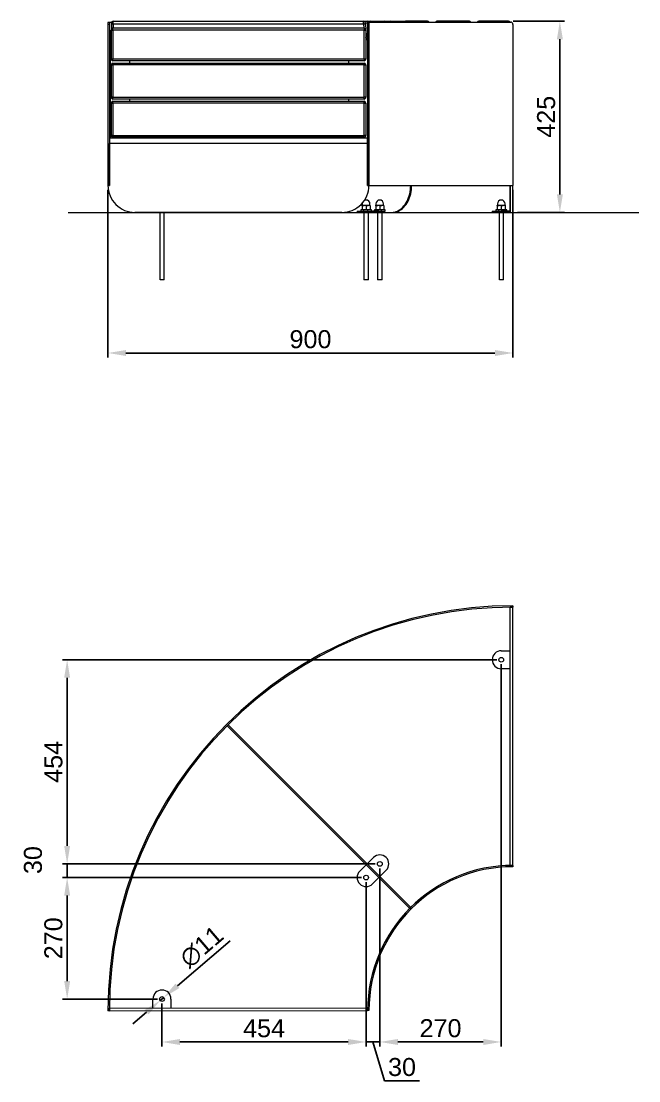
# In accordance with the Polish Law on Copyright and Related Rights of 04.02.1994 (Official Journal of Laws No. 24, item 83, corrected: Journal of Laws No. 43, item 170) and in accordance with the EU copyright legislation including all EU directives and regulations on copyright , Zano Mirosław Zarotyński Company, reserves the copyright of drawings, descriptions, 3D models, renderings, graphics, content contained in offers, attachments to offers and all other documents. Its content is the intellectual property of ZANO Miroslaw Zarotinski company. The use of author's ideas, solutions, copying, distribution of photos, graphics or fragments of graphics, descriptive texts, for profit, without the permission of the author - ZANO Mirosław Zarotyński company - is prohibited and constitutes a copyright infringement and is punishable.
# Model space of a CAD drawing. Header units: millimetres. Extents: x -10 to 4368, y 550 to 2906.
# Drawn here: x -10 to 1363, y 550 to 2906 of the extents above; entities that cross this region are included whole.
import ezdxf

# ---------------------------------------------------------------- set-up
doc = ezdxf.new("R2010")
doc.units = ezdxf.units.MM
doc.linetypes.add('HIDDEN', pattern=[1.905, 1.27, -0.635])
for name, color, linetype, lineweight in [('ZANO_R', 7, 'Continuous', 0), ('ZANO_R_przerywana', 7, 'HIDDEN', 0), ('ZANO_W', 1, 'Continuous', 0)]:
    doc.layers.add(name, color=color, linetype=linetype, lineweight=lineweight)
doc.styles.get("Standard").update_dxf_attribs({"font": 'ARIALUNI.TTF'})
doc.dimstyles.new('pl i ang', dxfattribs={"dimtxt": 50, "dimasz": 50, "dimexe": 1.25, "dimexo": 0.625, "dimgap": 10, "dimtad": 1, "dimtoh": 1, "dimtxsty": 'Standard', "dimcen": 2.5, "dimclrd": 1, "dimclre": 1, "dimclrt": 1, "dimadec": 0, "dimazin": 0, "dimtfac": 1, "dimtmove": 0, "dimatfit": 3, "dimfxl": 1, "dimarcsym": 1})

# ---------------------------------------------------------------- blocks, each defined once
blk = doc.blocks.new('*D456')
at = {"layer": 'ZANO_W', "color": 1, "lineweight": -2}
for p, q in [((1083.3, 2905.7), (1197.2, 2905.7)), ((1187.2, 2865.7), (1187.2, 2520.8)), ((1093, 2480.8), (1197.2, 2480.8))]:
    blk.add_line(p, q, dxfattribs=at)
at = {"layer": 'ZANO_W', "color": 1}
for points in [[(1193.9, 2865.7), (1180.6, 2865.7), (1187.2, 2905.7)], [(1180.6, 2520.8), (1193.9, 2520.8), (1187.2, 2480.8)]]:
    blk.add_solid(points, dxfattribs=at)
at = {"layer": 'ZANO_W', "color": 1, "insert": (1156.8, 2693.3), "char_height": 40, "attachment_point": 5, "rotation": 90}
blk.add_mtext('425', dxfattribs=at)
blk = doc.blocks.new('*D460')
at = {"layer": 'ZANO_W', "color": 1, "lineweight": -2}
for p, q in [((756.7, 992.1), (756.7, 626.6)), ((303, 722.1), (303, 626.6)), ((343, 636.6), (716.7, 636.6))]:
    blk.add_line(p, q, dxfattribs=at)
at = {"layer": 'ZANO_W', "color": 1}
for points in [[(343, 643.2), (343, 629.9), (303, 636.6)], [(716.7, 629.9), (716.7, 643.2), (756.7, 636.6)]]:
    blk.add_solid(points, dxfattribs=at)
at = {"layer": 'ZANO_W', "color": 1, "insert": (529.8, 666.9), "char_height": 40, "attachment_point": 5}
blk.add_mtext('454', dxfattribs=at)
blk = doc.blocks.new('*D461')
at = {"layer": 'ZANO_W', "color": 1, "lineweight": -2}
for p, q in [((787.2, 1022.5), (787.2, 626.6)), ((756.7, 992.1), (756.7, 626.6)), ((716.7, 636.6), (676.7, 636.6)), ((756.7, 636.6), (787.2, 636.6)), ((797.8, 550.3), (771.9, 636.6)), ((827.2, 636.6), (867.2, 636.6)), ((875, 550.3), (797.8, 550.3))]:
    blk.add_line(p, q, dxfattribs=at)
at = {"layer": 'ZANO_W', "color": 1}
for points in [[(716.7, 629.9), (716.7, 643.2), (756.7, 636.6)], [(827.2, 643.2), (827.2, 629.9), (787.2, 636.6)]]:
    blk.add_solid(points, dxfattribs=at)
at = {"layer": 'ZANO_W', "color": 1, "insert": (836.4, 580.7), "char_height": 40, "attachment_point": 5}
blk.add_mtext('30', dxfattribs=at)
blk = doc.blocks.new('*D462')
at = {"layer": 'ZANO_W', "color": 1, "lineweight": -2}
for p, q in [((454.6, 861.7), (337.4, 761.6)), ((299, 728.7), (307, 735.6)), ((268.6, 702.7), (238.2, 676.7))]:
    blk.add_line(p, q, dxfattribs=at)
at = {"layer": 'ZANO_W', "color": 1}
for points in [[(333.1, 766.6), (341.7, 756.5), (307, 735.6)], [(273, 697.7), (264.3, 707.8), (299, 728.7)]]:
    blk.add_solid(points, dxfattribs=at)
at = {"layer": 'ZANO_W', "color": 1, "insert": (391.2, 848), "char_height": 40, "attachment_point": 5, "rotation": 40.5355}
blk.add_mtext('∅11', dxfattribs=at)
blk = doc.blocks.new('*D463')
at = {"layer": 'ZANO_W', "color": 1, "lineweight": -2}
for p, q in [((1057, 1476.2), (1057, 626.6)), ((787.1, 1022.5), (787.1, 626.6)), ((827.1, 636.6), (1017, 636.6))]:
    blk.add_line(p, q, dxfattribs=at)
at = {"layer": 'ZANO_W', "color": 1}
for points in [[(827.1, 643.2), (827.1, 629.9), (787.1, 636.6)], [(1017, 629.9), (1017, 643.2), (1057, 636.6)]]:
    blk.add_solid(points, dxfattribs=at)
at = {"layer": 'ZANO_W', "color": 1, "insert": (922, 667), "char_height": 40, "attachment_point": 5}
blk.add_mtext('270', dxfattribs=at)
blk = doc.blocks.new('*D464')
at = {"layer": 'ZANO_W', "color": 1, "lineweight": -2}
for p, q in [((746.7, 1002.1), (82.2, 1002.1)), ((92.2, 772.1), (92.2, 962.1)), ((293, 732.1), (82.2, 732.1))]:
    blk.add_line(p, q, dxfattribs=at)
at = {"layer": 'ZANO_W', "color": 1}
for points in [[(98.9, 962.1), (85.6, 962.1), (92.2, 1002.1)], [(85.6, 772.1), (98.9, 772.1), (92.2, 732.1)]]:
    blk.add_solid(points, dxfattribs=at)
at = {"layer": 'ZANO_W', "color": 1, "insert": (61.8, 867.1), "char_height": 40, "attachment_point": 5, "rotation": 90}
blk.add_mtext('270', dxfattribs=at)
blk = doc.blocks.new('*D465')
at = {"layer": 'ZANO_W', "color": 1, "lineweight": -2}
for p, q in [((92.2, 1072.5), (92.2, 1112.5)), ((777.1, 1032.5), (82.2, 1032.5)), ((92.2, 1002.1), (92.2, 1032.5)), ((746.7, 1002.1), (82.2, 1002.1)), ((92.2, 962.1), (92.2, 922.1))]:
    blk.add_line(p, q, dxfattribs=at)
at = {"layer": 'ZANO_W', "color": 1}
for points in [[(85.6, 1072.5), (98.9, 1072.5), (92.2, 1032.5)], [(98.9, 962.1), (85.6, 962.1), (92.2, 1002.1)]]:
    blk.add_solid(points, dxfattribs=at)
at = {"layer": 'ZANO_W', "color": 1, "insert": (16.4, 1040.9), "char_height": 40, "attachment_point": 5, "rotation": 90}
blk.add_mtext('30', dxfattribs=at)
blk = doc.blocks.new('*D466')
at = {"layer": 'ZANO_W', "color": 1, "lineweight": -2}
for p, q in [((1047, 1486.2), (82.2, 1486.2)), ((92.2, 1072.5), (92.2, 1446.2)), ((777.1, 1032.5), (82.2, 1032.5))]:
    blk.add_line(p, q, dxfattribs=at)
at = {"layer": 'ZANO_W', "color": 1}
for points in [[(98.9, 1446.2), (85.6, 1446.2), (92.2, 1486.2)], [(85.6, 1072.5), (98.9, 1072.5), (92.2, 1032.5)]]:
    blk.add_solid(points, dxfattribs=at)
at = {"layer": 'ZANO_W', "color": 1, "insert": (61.9, 1259.3), "char_height": 40, "attachment_point": 5, "rotation": 90}
blk.add_mtext('454', dxfattribs=at)
blk = doc.blocks.new('*D467')
at = {"layer": 'ZANO_W', "color": 1, "lineweight": -2}
for p, q in [((183, 2530.7), (183, 2158.1)), ((1083, 2530.7), (1083, 2158.1)), ((223, 2168.1), (1043, 2168.1))]:
    blk.add_line(p, q, dxfattribs=at)
at = {"layer": 'ZANO_W', "color": 1}
for points in [[(223, 2174.8), (223, 2161.5), (183, 2168.1)], [(1043, 2161.5), (1043, 2174.8), (1083, 2168.1)]]:
    blk.add_solid(points, dxfattribs=at)
at = {"layer": 'ZANO_W', "color": 1, "insert": (633, 2198.6), "char_height": 40, "attachment_point": 5}
blk.add_mtext('900', dxfattribs=at)

msp = doc.modelspace()

# ---------------------------------------------------------------- linework, layer by layer
at = {"layer": 'ZANO_R'}
for p, q in [((183, 2903.7), (186, 2903.7)), ((186, 2898.7), (183, 2898.7)), ((183, 2898.7), (183, 2540.7)), ((186, 2903.7), (191.1, 2903.7)), ((186, 2898.7), (186, 2540.7)), ((194.6, 2905.7), (751.1, 2905.7)), ((751.1, 2898.9), (194.6, 2898.9)), ((751.1, 2905.7), (759.8, 2905.7)), ((759.9, 2901.7), (755.1, 2901.7)), ((759.8, 2905.7), (765.4, 2905.7)), ((763, 2898.7), (760, 2898.7)), ((760, 2898.7), (760, 2540.7)), ((760.1, 2903.7), (763.1, 2903.7)), ((763, 2898.7), (763, 2540.7)), ((763.1, 2903.7), (1078, 2903.7)), ((765.4, 2905.7), (797.2, 2905.7)), ((797.2, 2905.7), (810.7, 2905.7)), ((810.7, 2905.7), (844, 2905.7)), ((852.5, 2905.7), (844, 2905.7)), ((893, 2905.7), (852.5, 2905.7)), ((986, 2905.7), (914, 2905.7)), ((914, 2905.7), (914, 2905.7)), ((1073.3, 2905.7), (1007, 2905.7)), ((1007, 2905.7), (1007, 2905.7)), ((1083, 2898.7), (1083, 2540.7)), ((190, 2886.1), (194, 2886.1)), ((190, 2821.7), (190, 2886.1)), ((190, 2886.1), (190, 2856.1)), ((752, 2890.1), (194, 2890.1)), ((194, 2886.1), (194, 2821.7)), ((752, 2886.1), (194, 2886.1)), ((752, 2821.7), (752, 2886.1)), ((752, 2886.1), (756, 2886.1)), ((756, 2886.1), (756, 2821.7)), ((187.6, 2864.7), (187.5, 2864.7)), ((187.5, 2860.7), (187.5, 2864.7)), ((187.6, 2860.7), (187.5, 2860.7)), ((190, 2864.7), (187.6, 2864.7)), ((187.6, 2864.7), (187.6, 2645.7)), ((187.6, 2864.7), (187.6, 2864.7)), ((187.6, 2864.7), (187.6, 2645.7)), ((190, 2856.1), (190, 2821.7)), ((756, 2867.7), (757.4, 2867.7)), ((756, 2864.7), (760, 2864.7)), ((757.3, 2871.7), (760, 2871.7)), ((757.4, 2867.7), (757.4, 2864.7)), ((757.4, 2867.7), (760, 2867.7)), ((760, 2867.7), (759.8, 2867.7)), ((759.8, 2867.7), (760, 2867.7)), ((190, 2821.7), (194, 2821.7)), ((190, 2821.7), (190, 2821.7)), ((190, 2736.7), (190, 2808.7)), ((190, 2808.7), (194, 2808.7)), ((190, 2808.7), (190, 2736.7)), ((190, 2808.7), (190, 2808.7)), ((194, 2821.7), (752, 2821.7)), ((752, 2817.7), (194, 2817.7)), ((194, 2817.7), (194, 2817.7)), ((194, 2812.7), (752, 2812.7)), ((194, 2812.7), (194, 2812.7)), ((194, 2808.7), (194, 2736.7)), ((752, 2808.7), (194, 2808.7)), ((231.6, 2812.7), (231.6, 2817.7)), ((718.3, 2812.7), (718.3, 2817.7)), ((718.3, 2812.7), (718.3, 2817.7)), ((752, 2821.7), (756, 2821.7)), ((752, 2736.7), (752, 2808.7)), ((752, 2808.7), (756, 2808.7)), ((756, 2808.7), (756, 2736.7)), ((194, 2736.7), (190, 2736.7)), ((190, 2736.7), (190, 2736.7)), ((194, 2736.7), (752, 2736.7)), ((752, 2732.7), (194, 2732.7)), ((194, 2732.7), (194, 2732.7)), ((231.6, 2727.7), (231.6, 2732.7)), ((718.3, 2727.7), (718.3, 2732.7)), ((718.3, 2727.7), (718.3, 2732.7)), ((756, 2736.7), (752, 2736.7)), ((190, 2651.7), (190, 2723.7)), ((190, 2723.7), (194, 2723.7)), ((190, 2723.7), (190, 2723.7)), ((190, 2723.7), (190, 2651.7)), ((194, 2727.7), (752, 2727.7)), ((194, 2727.7), (194, 2727.7)), ((194, 2723.7), (194, 2651.7)), ((752, 2723.7), (194, 2723.7)), ((752, 2651.7), (752, 2723.7)), ((752, 2723.7), (756, 2723.7)), ((756, 2723.7), (756, 2651.7)), ((760, 2645.7), (186.5, 2645.7)), ((194, 2651.7), (190, 2651.7)), ((190, 2651.7), (190, 2651.7)), ((194, 2651.7), (752, 2651.7)), ((752, 2647.7), (194, 2647.7)), ((194, 2647.7), (194, 2647.7)), ((231.6, 2645.7), (231.6, 2647.7)), ((718.3, 2645.7), (718.3, 2647.7)), ((718.3, 2645.7), (718.3, 2647.7)), ((756, 2651.7), (752, 2651.7)), ((760, 2645.7), (760, 2645.7)), ((760, 2639.7), (760, 2639.7)), ((186, 2540.7), (186, 2615.7)), ((186, 2615.7), (186.3, 2615.7)), ((186.3, 2615.7), (186.3, 2633.7)), ((760, 2633.7), (186.3, 2633.7)), ((186.3, 2633.7), (186.3, 2633.7)), ((186.3, 2615.7), (186.3, 2633.7)), ((760, 2540.7), (760, 2633.7)), ((183, 2540.7), (186, 2540.7)), ((183, 2540.7), (183, 2540.7)), ((760, 2540.7), (763, 2540.7)), ((763, 2540.7), (1083, 2540.7)), ((748.2, 2499.7), (748.2, 2496.5)), ((765.2, 2496.5), (765.2, 2499.7)), ((778.5, 2499.7), (778.5, 2496.5)), ((795.5, 2496.5), (795.5, 2499.7)), ((1048.5, 2499.7), (1048.5, 2496.5)), ((1065.5, 2496.5), (1065.5, 2499.7)), ((703, 2480.7), (243, 2480.7)), ((243, 2480.7), (243, 2480.7)), ((703, 2480.7), (736.7, 2480.7)), ((736.7, 2483.7), (736.7, 2480.7)), ((736.7, 2483.7), (742.5, 2483.7)), ((742.5, 2480.7), (736.7, 2480.7)), ((742.5, 2483.7), (742.5, 2480.7)), ((742.5, 2483.7), (770.8, 2483.7)), ((770.8, 2480.7), (742.5, 2480.7)), ((744.7, 2486.2), (744.7, 2483.7)), ((768.7, 2486.2), (744.7, 2486.2)), ((747.7, 2495.4), (747.7, 2496.2)), ((752.2, 2496.2), (747.7, 2496.2)), ((747.7, 2495.4), (747.7, 2487)), ((747.7, 2486.2), (747.7, 2487)), ((761.2, 2496.2), (752.2, 2496.2)), ((756.7, 2495.4), (756.7, 2487)), ((765.7, 2496.2), (761.2, 2496.2)), ((765.7, 2495.4), (765.7, 2496.2)), ((765.7, 2495.4), (765.7, 2487)), ((765.7, 2486.2), (765.7, 2487)), ((768.7, 2483.7), (768.7, 2486.2)), ((770.8, 2483.7), (770.8, 2480.7)), ((785, 2483.7), (770.8, 2483.7)), ((785, 2480.7), (770.8, 2480.7)), ((775, 2486.2), (775, 2483.7)), ((799, 2486.2), (775, 2486.2)), ((778, 2495.4), (778, 2496.2)), ((782.5, 2496.2), (778, 2496.2)), ((778, 2495.4), (778, 2487)), ((778, 2486.2), (778, 2487)), ((791.5, 2496.2), (782.5, 2496.2)), ((785, 2480.7), (785, 2483.7)), ((785, 2480.7), (813.2, 2480.7)), ((787, 2495.4), (787, 2487)), ((796, 2496.2), (791.5, 2496.2)), ((796, 2495.4), (796, 2496.2)), ((796, 2495.4), (796, 2487)), ((796, 2486.2), (796, 2487)), ((799, 2483.7), (799, 2486.2)), ((813.2, 2480.7), (815.4, 2480.7)), ((1037, 2483.7), (1037, 2480.7)), ((1037, 2483.7), (1057, 2483.7)), ((1057, 2480.7), (1037, 2480.7)), ((1045, 2486.2), (1045, 2483.7)), ((1069, 2486.2), (1045, 2486.2)), ((1048, 2495.4), (1048, 2496.2)), ((1052.5, 2496.2), (1048, 2496.2)), ((1048, 2495.4), (1048, 2487)), ((1048, 2486.2), (1048, 2487)), ((1061.5, 2496.2), (1052.5, 2496.2)), ((1057, 2495.4), (1057, 2487)), ((1057, 2483.7), (1057, 2480.7)), ((1077, 2483.7), (1057, 2483.7)), ((1077, 2480.7), (1057, 2480.7)), ((1066, 2496.2), (1061.5, 2496.2)), ((1066, 2495.4), (1066, 2496.2)), ((1066, 2495.4), (1066, 2487)), ((1066, 2486.2), (1066, 2487)), ((1069, 2483.7), (1069, 2486.2)), ((1077, 2480.7), (1077, 2483.7)), ((1077, 2480.7), (1077, 2480.7)), ((1077, 2480.7), (1083, 2480.7)), ((1077, 1606.2), (1083, 1606.2)), ((1077, 1606.2), (1077, 1606.1)), ((1077, 1603.2), (1083, 1603.2)), ((1077, 1029.2), (1077, 1603.2)), ((1083, 1606.2), (1083, 1603.2)), ((1083, 1029.2), (1083, 1603.2)), ((1057, 1506.2), (1077, 1506.2)), ((1077, 1466.2), (1057, 1466.2)), ((445.5, 1341.5), (447.7, 1343.6)), ((447.7, 1343.6), (447.7, 1343.6)), ((445.5, 1341.5), (445.5, 1341.5)), ((447.7, 1339.4), (449.8, 1341.5)), ((447.7, 1339.4), (853.6, 933.5)), ((449.8, 1341.5), (855.7, 935.6)), ((758.8, 1032.5), (772.9, 1046.6)), ((742.5, 1016.2), (756.7, 1030.4)), ((801.2, 1018.3), (787.1, 1004.2)), ((1083, 1029.2), (1077, 1029.2)), ((1077, 1029.1), (1077, 1029.2)), ((1083, 1029.2), (1083, 1026.2)), ((785, 1002.1), (770.8, 987.9)), ((855.7, 935.6), (853.6, 933.5)), ((853.6, 933.5), (853.6, 933.5)), ((855.7, 935.6), (855.7, 935.6)), ((283, 712.1), (283, 732.1)), ((323, 732.1), (323, 712.1)), ((183, 712.1), (183, 706.1)), ((183, 712.1), (183, 712.1)), ((186, 712.1), (760, 712.2)), ((186, 706.1), (186, 712.1)), ((760, 712.2), (760, 706.2)), ((760.1, 712.2), (760, 712.2)), ((186, 706.1), (183, 706.1)), ((186, 706.1), (760, 706.2)), ((763, 706.2), (760, 706.2))]:
    msp.add_line(p, q, dxfattribs=at)
at = {"layer": 'ZANO_R', "flags": 128}
for points in [[(194.6, 2898.9), (194.6, 2899.9), (194.6, 2901), (194.6, 2902.1), (194.6, 2903.3), (194.6, 2904.3), (194.6, 2905.1), (194.6, 2905.6), (194.6, 2905.7)], [(751.1, 2898.9), (751.1, 2899.9), (751.1, 2901), (751.1, 2902.1), (751.1, 2903.3), (751.1, 2904.3), (751.1, 2905.1), (751.1, 2905.6), (751.1, 2905.7)], [(765.4, 2903.7), (765.4, 2904), (765.4, 2904.6), (765.4, 2905.1), (765.4, 2905.4), (765.4, 2905.7), (765.4, 2905.7)], [(810.7, 2903.7), (810.7, 2904), (810.7, 2904.6), (810.7, 2905.1), (810.7, 2905.4), (810.7, 2905.7), (810.7, 2905.7)], [(986, 2905.7), (986.2, 2905.7), (986.5, 2905.4), (986.7, 2905.1), (986.8, 2904.6), (987, 2904), (987, 2903.7)], [(194, 2886.1), (194, 2887.2), (194, 2888.3), (194, 2889.2), (194, 2889.8), (194, 2890.1), (194, 2890.1)], [(752, 2890.1), (752, 2890.1), (752, 2889.8), (752, 2889.2), (752, 2888.3), (752, 2887.2), (752, 2886.1)], [(194, 2817.7), (194, 2817.8), (194, 2818), (194, 2818.4), (194, 2818.9), (194, 2819.5), (194, 2820.2), (194, 2821), (194, 2821.7)], [(194, 2808.7), (194, 2809.5), (194, 2810.3), (194, 2811), (194, 2811.6), (194, 2812.1), (194, 2812.4), (194, 2812.7), (194, 2812.7)], [(752, 2821.7), (752, 2821), (752, 2820.2), (752, 2819.5), (752, 2818.9), (752, 2818.4), (752, 2818), (752, 2817.8), (752, 2817.7)], [(752, 2808.7), (752, 2809.5), (752, 2810.3), (752, 2811), (752, 2811.6), (752, 2812.1), (752, 2812.4), (752, 2812.7), (752, 2812.7)], [(194, 2732.7), (194, 2732.8), (194, 2733), (194, 2733.4), (194, 2733.9), (194, 2734.5), (194, 2735.2), (194, 2736), (194, 2736.7)], [(752, 2732.7), (752, 2732.8), (752, 2733), (752, 2733.4), (752, 2733.9), (752, 2734.5), (752, 2735.2), (752, 2736), (752, 2736.7)], [(194, 2723.7), (194, 2724.5), (194, 2725.3), (194, 2726), (194, 2726.6), (194, 2727.1), (194, 2727.4), (194, 2727.7), (194, 2727.7)], [(752, 2723.7), (752, 2724.5), (752, 2725.3), (752, 2726), (752, 2726.6), (752, 2727.1), (752, 2727.4), (752, 2727.7), (752, 2727.7)], [(194, 2647.7), (194, 2647.8), (194, 2648), (194, 2648.4), (194, 2648.9), (194, 2649.5), (194, 2650.2), (194, 2651), (194, 2651.7)], [(752, 2647.7), (752, 2647.8), (752, 2648), (752, 2648.4), (752, 2648.9), (752, 2649.5), (752, 2650.2), (752, 2651), (752, 2651.7)], [(760, 2633.7), (760, 2635.8), (760, 2637.8), (760, 2639.7), (760, 2641.5), (760, 2642.9), (760, 2644.1), (760, 2645), (760, 2645.6), (760, 2645.7)], [(813.2, 2480.7), (816.6, 2480.9), (819.9, 2481.5), (823.2, 2482.4), (826.4, 2483.7), (829.5, 2485.3), (832.5, 2487.3), (835.4, 2489.6), (838.2, 2492.2), (840.8, 2495.1), (843.2, 2498.3), (845.5, 2501.8), (847.6, 2505.5), (849.4, 2509.4), (851, 2513.5), (852.4, 2517.8), (853.6, 2522.2), (854.5, 2526.7), (855.2, 2531.4), (855.5, 2536), (855.7, 2540.7)], [(815.4, 2480.7), (818.7, 2480.9), (822, 2481.5), (825.3, 2482.4), (828.5, 2483.7), (831.6, 2485.3), (834.6, 2487.3), (837.5, 2489.6), (840.3, 2492.2), (842.9, 2495.1), (845.4, 2498.3), (847.6, 2501.8), (849.7, 2505.5), (851.5, 2509.4), (853.2, 2513.5), (854.6, 2517.8), (855.7, 2522.2), (856.6, 2526.7), (857.3, 2531.4), (857.7, 2536), (857.8, 2540.7)], [(1077, 2540.7), (1077, 2536), (1077, 2531.4), (1077, 2526.7), (1077, 2522.2), (1077, 2517.8), (1077, 2513.5), (1077, 2509.4), (1077, 2505.5), (1077, 2501.8), (1077, 2498.3), (1077, 2495.1), (1077, 2492.2), (1077, 2489.6), (1077, 2487.3), (1077, 2485.3), (1077, 2483.7), (1077, 2482.4), (1077, 2481.5), (1077, 2480.9), (1077, 2480.7)], [(1077, 2483.7), (1077, 2485.3), (1077, 2487.3), (1077, 2489.6), (1077, 2492.2), (1077, 2495.1), (1077, 2498.3), (1077, 2501.8), (1077, 2505.5), (1077, 2509.4), (1077, 2513.5), (1077, 2517.8), (1077, 2522.2), (1077, 2526.7), (1077, 2531.4), (1077, 2536), (1077, 2540.7)], [(1083, 2480.7), (1083, 2480.9), (1083, 2481.5), (1083, 2482.4), (1083, 2483.7), (1083, 2485.3), (1083, 2487.3), (1083, 2489.6), (1083, 2492.2), (1083, 2495.1), (1083, 2498.3), (1083, 2501.8), (1083, 2505.5), (1083, 2509.4), (1083, 2513.5), (1083, 2517.8), (1083, 2522.2), (1083, 2526.7), (1083, 2531.4), (1083, 2536), (1083, 2540.7)], [(747.7, 2495.4), (749.9, 2496), (752.2, 2496.2)], [(756.7, 2487), (754.5, 2486.5), (752.2, 2486.2)], [(756.7, 2495.4), (758.9, 2496), (761.2, 2496.2)], [(765.7, 2487), (763.5, 2486.5), (761.2, 2486.2)], [(778, 2495.4), (780.2, 2496), (782.5, 2496.2)], [(787, 2487), (784.8, 2486.5), (782.5, 2486.2)], [(787, 2495.4), (789.2, 2496), (791.5, 2496.2)], [(796, 2487), (793.8, 2486.5), (791.5, 2486.2)], [(1048, 2495.4), (1050.2, 2496), (1052.5, 2496.2)], [(1057, 2487), (1054.8, 2486.5), (1052.5, 2486.2)], [(1057, 2495.4), (1059.2, 2496), (1061.5, 2496.2)], [(1066, 2487), (1063.8, 2486.5), (1061.5, 2486.2)]]:
    msp.add_lwpolyline(points, dxfattribs=at)
at = {"layer": 'ZANO_R'}
for points in [[(94.3, 2480.7), (1362.6, 2480.7)], [(744.7, 2483.7), (768.7, 2483.7)], [(775, 2483.7), (799, 2483.7)], [(1045, 2483.7), (1069, 2483.7)]]:
    msp.add_lwpolyline(points, dxfattribs=at)
for centre in [(1057, 1486.2), (787.1, 1032.5), (756.7, 1002.1), (303, 732.1)]:
    msp.add_circle(centre, 5.25, dxfattribs=at)
for centre, radius, start, end in [((521.9, 2900.3), 338.9, 179.4195, 180.2649), ((524.9, 2900.3), 338.9, 179.4191, 180.2643), ((194.6, 2901.7), 4, 90, 180.6214), ((194, 2902.4), 3.54, 190.9042, 278.5648), ((751.1, 2901.7), 4, 359.9879, 89.9879), ((751.5, 2902.6), 3.66, 263.3214, 347.2311), ((759.8, 2901.7), 4, 30, 90), ((759.8, 2901.9), 3.88, 29.0106, 89.6458), ((862.1, 2900.5), 102.1, 178.1552, 180.9606), ((910.7, 2900.1), 147.7, 178.5839, 180.5236), ((765.4, 2901.9), 3.81, 28.3616, 89.4014), ((797.2, 2901.7), 4, 30, 90), ((797.1, 2902.3), 3.43, 24.5455, 87.7539), ((810.5, 2902.5), 3.28, 22.8275, 86.8829), ((844, 2901.7), 4, 30, 90), ((843.7, 2902.8), 2.94, 18.3608, 84.172), ((852.8, 2902.9), 2.9, 96.2385, 162.2259), ((852.2, 2902.9), 2.87, 17.1755, 83.328), ((893, 2901.7), 4, 30, 90), ((892.5, 2903.2), 2.56, 11.3266, 78.1628), ((914, 2901.7), 4, 90, 150), ((914, 2901.7), 4, 90, 150), ((913.4, 2903.4), 2.44, 8.2494, 74.5486), ((986, 2901.7), 4, 30, 90), ((1007, 2901.7), 4, 90, 150), ((1007, 2901.7), 4, 90, 150), ((1005.2, 2903.9), 2.64, 357.6034, 45.651), ((1073.3, 2901.7), 4, 30, 90), ((1058, 2904), 15.4, 359.1627, 6.6094), ((1078, 2898.7), 5, 360, 90), ((194, 2886.1), 4, 90, 179.9986), ((752, 2886.1), 4, 0, 90), ((754.4, 2872.3), 2.99, 303.1567, 349.1442), ((753.3, 2871.7), 4.01, 312.5248, 0.0481), ((194, 2821.7), 4, 179.9794, 270), ((194, 2821.7), 4, 179.9794, 270), ((194, 2808.7), 4, 90, 179.9794), ((194, 2808.7), 4, 90, 179.9794), ((752, 2821.7), 4, 270, 0.0206), ((752, 2808.7), 4, 0.0206, 90), ((194, 2736.7), 4, 179.9794, 270), ((194, 2736.7), 4, 179.9794, 270), ((752, 2736.7), 4, 270, 0.0206), ((194, 2723.7), 4, 90, 179.9794), ((194, 2723.7), 4, 90, 179.9794), ((752, 2723.7), 4, 0.0206, 90), ((194, 2651.7), 4, 179.9794, 270), ((194, 2651.7), 4, 179.9794, 270), ((752, 2651.7), 4, 270, 0.0206), ((243, 2540.7), 60, 179.9794, 270), ((243, 2540.7), 60, 179.9794, 270), ((703, 2540.7), 60, 270, 0.0206), ((756.7, 2499.7), 8.5, 0, 180), ((787, 2499.7), 8.5, 0, 180), ((1057, 2499.7), 8.5, 0, 180), ((752.3, 2499.9), 13.6, 250.2279, 269.5164), ((747.9, 2496.5), 0.25, 270, 0), ((752.1, 2482.6), 13.6, 70.2269, 89.5167), ((761.3, 2499.9), 13.6, 250.2279, 269.5164), ((761.1, 2482.6), 13.6, 70.2269, 89.5167), ((765.4, 2496.5), 0.25, 180, 270), ((782.6, 2499.9), 13.6, 250.2279, 269.5164), ((778.3, 2496.5), 0.25, 270, 0), ((782.4, 2482.6), 13.6, 70.2269, 89.5167), ((791.6, 2499.9), 13.6, 250.2279, 269.5164), ((791.4, 2482.6), 13.6, 70.2269, 89.5167), ((795.8, 2496.5), 0.25, 180, 270), ((1052.6, 2499.9), 13.6, 250.2279, 269.5164), ((1048.2, 2496.5), 0.25, 270, 0), ((1052.4, 2482.6), 13.6, 70.2269, 89.5167), ((1061.6, 2499.9), 13.6, 250.2279, 269.5164), ((1061.4, 2482.6), 13.6, 70.2269, 89.5167), ((1065.7, 2496.5), 0.25, 180, 270), ((1083, 706.2), 900, 90.0014, 180.0014), ((1083, 706.2), 897, 90.0014, 180.0014), ((1057, 1486.2), 20, 90.0014, 180.0014), ((1057, 1486.2), 20, 180.0014, 270.0014), ((787.1, 1032.5), 20, 45.0014, 135.0014), ((787.1, 1032.5), 20, 315.0014, 45.0014), ((756.7, 1002.1), 20, 135.0014, 225.0014), ((1083, 706.2), 323, 90.0014, 180.0014), ((1083, 706.2), 320, 90.0014, 180.0014), ((756.7, 1002.1), 20, 225.0014, 315.0014), ((303, 732.1), 20, 90.0014, 180.0014), ((303, 732.1), 20, 0.0014, 90.0014)]:
    msp.add_arc(centre, radius, start, end, dxfattribs=at)
for centre, major_axis, ratio, start_param, end_param in [((1083, 2911.4), (892.5, 2.4), 0.995518, 3.149782, 3.164711), ((1083, 2908.6), (628.3, 628.3), 0.999976, 2.367051, 2.376989), ((1083, 2908.6), (234.8, 234.8), 0.999976, 2.385269, 2.411882), ((1083, 2911.4), (0.3, 332), 0.987953, 1.60086, 1.644495), ((1083, 2911.4), (0.3, 332), 0.987953, 1.65171, 1.69149), ((186.5, 2633.7), (0, 12), 0.020696, 0, 1.570796)]:
    msp.add_ellipse(centre, major_axis=major_axis, ratio=ratio, start_param=start_param, end_param=end_param, dxfattribs=at)
at = {"layer": 'ZANO_R_przerywana'}
for p, q in [((298, 2480.7), (298, 2330.7)), ((308, 2330.7), (308, 2480.7)), ((751.7, 2480.7), (751.7, 2330.7)), ((761.7, 2330.7), (761.7, 2480.7)), ((782, 2480.8), (782, 2330.8)), ((792, 2330.8), (792, 2480.8)), ((1052, 2480.7), (1052, 2330.7)), ((1062, 2330.7), (1062, 2480.7)), ((308, 2330.7), (298, 2330.7)), ((761.7, 2330.7), (751.7, 2330.7)), ((792, 2330.8), (782, 2330.8)), ((1062, 2330.7), (1052, 2330.7))]:
    msp.add_line(p, q, dxfattribs=at)
for points in [[(298, 2480.7), (308, 2480.7)], [(751.7, 2483.7), (761.7, 2483.7)], [(782, 2483.8), (792, 2483.8)], [(1052, 2480.7), (1062, 2480.7)]]:
    msp.add_lwpolyline(points, dxfattribs=at)

# ---------------------------------------------------------------- dimensions: what is measured, and where the dimension line sits
at = {"layer": 'ZANO_W'}
for base, p1, p2, picture, middle in [((1187.2, 2480.8), (1073.3, 2905.7), (1083, 2480.8), '*D456', (1156.8, 2693.3)), ((92.2, 1486.2), (787.1, 1032.5), (1057, 1486.2), '*D466', (61.9, 1259.3)), ((92.2, 1032.5), (756.7, 1002.1), (787.1, 1032.5), '*D465', (16.4, 1040.9)), ((92.2, 1002.1), (303, 732.1), (756.7, 1002.1), '*D464', (61.8, 867.1))]:
    dim = msp.add_linear_dim(base=base, p1=p1, p2=p2, angle=90, dimstyle='pl i ang', override={"dimtxt": 40, "dimasz": 40, "dimexe": 10, "dimexo": 10, "dimtoh": 0, "dimdec": 0, "dimtdec": 0, "dimtmove": 1}, dxfattribs=at)
    dim.commit()
    dim.dimension.update_dxf_attribs({"geometry": picture, "text_midpoint": middle})
for base, p1, p2, picture, middle in [((1083, 2168.1), (183, 2540.7), (1083, 2540.7), '*D467', (633, 2198.6)), ((1057, 636.6), (787.1, 1032.5), (1057, 1486.2), '*D463', (922, 667)), ((787.1712, 636.5806), (756.6763, 1002.0812), (787.1712, 1032.4875), '*D461', (807.8167, 580.7074)), ((756.7, 636.6), (303, 732.1), (756.7, 1002.1), '*D460', (529.8, 666.9))]:
    dim = msp.add_linear_dim(base=base, p1=p1, p2=p2, dimstyle='pl i ang', override={"dimtxt": 40, "dimasz": 40, "dimexe": 10, "dimexo": 10, "dimtoh": 0, "dimdec": 0, "dimtdec": 0, "dimtmove": 1}, dxfattribs=at)
    dim.commit()
    dim.dimension.update_dxf_attribs({"geometry": picture, "text_midpoint": middle})
dim = msp.add_diameter_dim_2p(p1=(299, 728.7), p2=(307, 735.6), dimstyle='pl i ang', override={"dimtxt": 40, "dimasz": 40, "dimexe": 10, "dimexo": 10, "dimtoh": 0, "dimdec": 0, "dimtdec": 0, "dimtmove": 1}, dxfattribs=at)
dim.commit()
dim.dimension.update_dxf_attribs({"geometry": '*D462', "text_midpoint": (391.2, 848)})

doc.saveas('drawing.dxf')
